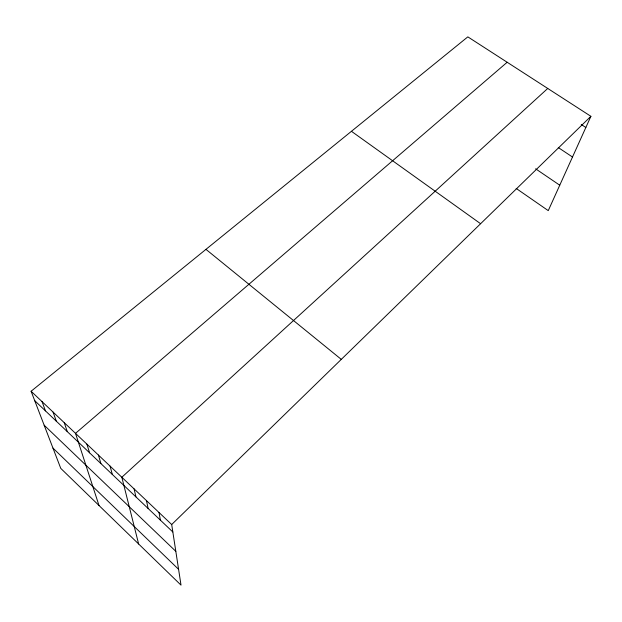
<?xml version="1.0" encoding="UTF-8"?>
<svg xmlns="http://www.w3.org/2000/svg" width="622" height="622" viewBox="0 0 622 622"><rect width="100%" height="100%" fill="white"/><g stroke="black" fill="none" stroke-linecap="round" stroke-linejoin="round"><path stroke-width="0.93" d="M31.1 391.246L171.695 524.525L181.018 585.139L60.762 468.374L31.1 391.246L467.83 36.861L590.9 116.314L548.262 210.633L516.167 188.419M171.695 524.525L590.9 116.314M547.741 88.456L121.834 477.253L138.636 543.986M507.163 62.262L75.511 433.347L98.999 505.499M581.243 124.486L585.854 127.487M558.276 147.554L572.497 157.024M535.62 168.811L559.753 185.208M351.446 131.304L480.604 223.718M205.96 249.36L341.291 359.384M34.723 400.661L172.838 531.989M44.146 425.184L175.824 551.341M52.963 448.104L178.584 569.317M42.032 401.61L45.468 410.878M53.072 412.075L56.33 421.203M64.229 422.657L67.3 431.637M86.901 444.147L89.584 452.824M98.424 455.063L100.904 463.584M110.063 466.103L112.333 474.454M134.088 488.876L135.93 496.892M146.481 500.624L148.098 508.462M159.014 512.505L160.398 520.155"/></g></svg>
